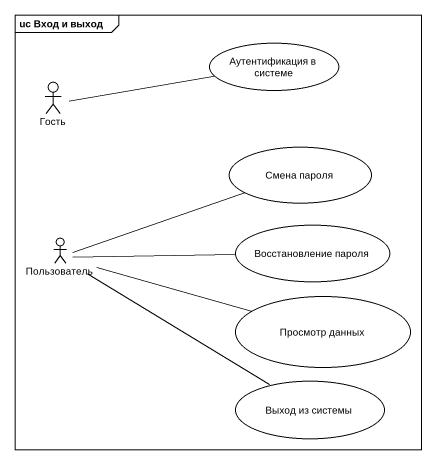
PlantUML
@startuml
mainframe uc Вход и выход
usecase "Аутентификация в системе" as Аутентификация_в_системе
actor Гость
usecase "Смена пароля" as Смена_пароля
actor Пользователь
usecase "Восстановление пароля" as Восстановление_пароля
usecase "Просмотр данных" as Просмотр_данных
usecase "Выход из системы" as Выход_из_системы
Гость -right- Аутентификация_в_системе
Пользователь -right- Смена_пароля
Пользователь -right- Восстановление_пароля
Пользователь -right- Просмотр_данных
Пользователь -- Выход_из_системы
@enduml
